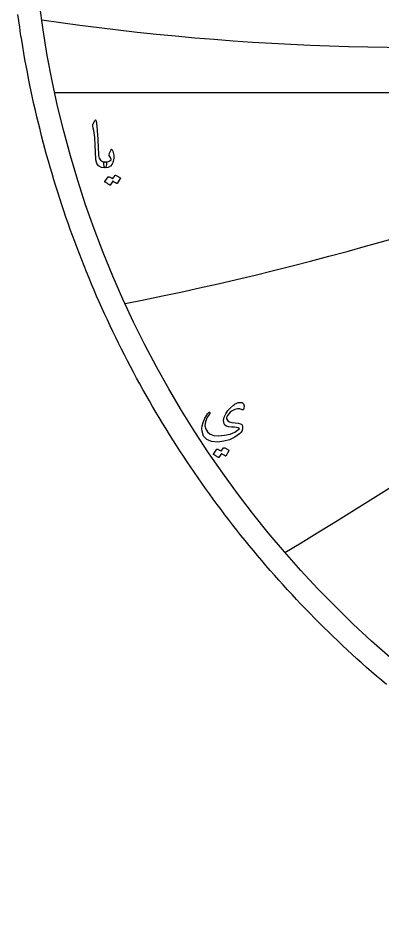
# Model space of a CAD drawing. Header units: millimetres. Extents: x -68 to 68, y -68 to 70.
# Drawn here: x -67.9 to -44.4, y -67 to -9.4 of the extents above; entities that cross this region are included whole.
import ezdxf

# ---------------------------------------------------------------- set-up
doc = ezdxf.new("R2010")
doc.units = ezdxf.units.MM
for name, color, linetype in [('CUT_OUTER', 1, 'Continuous'), ('ENGRAVE', 7, 'Continuous'), ('ENGRAVE_FINE', 8, 'Continuous'), ('TEXT', 5, 'Continuous')]:
    doc.layers.add(name, color=color, linetype=linetype)

msp = doc.modelspace()

# ---------------------------------------------------------------- linework, layer by layer
at = {"layer": 'CUT_OUTER'}
msp.add_lwpolyline([(-44.0864, -52.3948), (-44.407, -52.1233), (-44.726, -51.8499), (-45.0433, -51.5745), (-45.3589, -51.2971), (-45.6728, -51.0178), (-45.985, -50.7366), (-46.2954, -50.4535), (-46.6042, -50.1685), (-46.9111, -49.8816), (-47.2163, -49.5928), (-47.5197, -49.3022), (-47.8213, -49.0097), (-48.1211, -48.7153), (-48.4191, -48.4191), (-48.7153, -48.1211), (-49.0097, -47.8213), (-49.3022, -47.5197), (-49.5928, -47.2163), (-49.8816, -46.9111), (-50.1685, -46.6042), (-50.4535, -46.2954), (-50.7366, -45.985), (-51.0178, -45.6728), (-51.2971, -45.3589), (-51.5745, -45.0433), (-51.8499, -44.726), (-52.1233, -44.407), (-52.3948, -44.0864), (-52.6644, -43.764), (-52.9319, -43.4401), (-53.1974, -43.1145), (-53.461, -42.7873), (-53.7225, -42.4584), (-53.982, -42.128), (-54.2395, -41.796), (-54.4949, -41.4624), (-54.7483, -41.1272), (-54.9996, -40.7905), (-55.2489, -40.4523), (-55.4961, -40.1125), (-55.7411, -39.7712), (-55.9841, -39.4285), (-56.225, -39.0842), (-56.4638, -38.7385), (-56.7004, -38.3913), (-56.9349, -38.0427), (-57.1672, -37.6926), (-57.3974, -37.3411), (-57.6255, -36.9882), (-57.8513, -36.634), (-58.075, -36.2783), (-58.2965, -35.9213), (-58.5159, -35.5629), (-58.733, -35.2032), (-58.9479, -34.8421), (-59.1605, -34.4798), (-59.371, -34.1161), (-59.5792, -33.7512), (-59.7852, -33.385), (-59.9889, -33.0175), (-60.1904, -32.6488), (-60.3896, -32.2789), (-60.5865, -31.9077), (-60.7811, -31.5354), (-60.9735, -31.1618), (-61.1635, -30.7871), (-61.3513, -30.4113), (-61.5367, -30.0342), (-61.7199, -29.6561), (-61.9007, -29.2768), (-62.0791, -28.8965), (-62.2553, -28.515), (-62.4291, -28.1325), (-62.6005, -27.7489), (-62.7696, -27.3643), (-62.9363, -26.9786), (-63.1007, -26.5919), (-63.2627, -26.2042), (-63.4222, -25.8156), (-63.5795, -25.4259), (-63.7343, -25.0354), (-63.8867, -24.6438), (-64.0367, -24.2513), (-64.1843, -23.858), (-64.3295, -23.4637), (-64.4722, -23.0685), (-64.6126, -22.6725), (-64.7505, -22.2756), (-64.8859, -21.8779), (-65.0189, -21.4794), (-65.1495, -21.08), (-65.2776, -20.6799), (-65.4033, -20.2789), (-65.5265, -19.8772), (-65.6472, -19.4748), (-65.7655, -19.0716), (-65.8813, -18.6677), (-65.9946, -18.2632), (-66.1054, -17.8579), (-66.2137, -17.4519), (-66.3196, -17.0453), (-66.4229, -16.6381), (-66.5237, -16.2302), (-66.6221, -15.8217), (-66.7179, -15.4126), (-66.8112, -15.003), (-66.902, -14.5927), (-66.9903, -14.182), (-67.076, -13.7706), (-67.1593, -13.3588), (-67.24, -12.9465), (-67.3181, -12.5337), (-67.3938, -12.1204), (-67.4669, -11.7066), (-67.5374, -11.2924), (-67.6055, -10.8778), (-67.6709, -10.4628), (-67.7339, -10.0474), (-67.7942, -9.6316), (-67.8521, -9.2154)], dxfattribs=at)
at = {"layer": 'ENGRAVE'}
msp.add_circle((0, 0), 67, dxfattribs=at)
for centre, radius, start, end in [((-41.879, 156.2947), 167.6466, 261.619044, 275.209733), ((-101.0447, 175.0146), 206.7937, 281.18357, 292.056121), ((-190.4067, 190.4067), 272.8239, 300.820642, 308.975055)]:
    msp.add_arc(centre, radius, start, end, dxfattribs=at)
at = {"layer": 'ENGRAVE_FINE'}
msp.add_lwpolyline([(-65.467, -14.2502), (0, -14.2502)], dxfattribs=at)
at = {"layer": 'TEXT'}
for points in [[(-62.866, -16.0439), (-62.8578, -16.0312), (-62.85, -16.0226), (-62.8429, -16.0184), (-62.8362, -16.0184), (-62.8261, -16.024), (-62.817, -16.0407), (-62.8091, -16.0687), (-62.8021, -16.1078), (-62.767, -16.4258), (-62.7383, -16.7199), (-62.7159, -16.99), (-62.6999, -17.2362), (-62.6897, -17.4467), (-62.6802, -17.6354), (-62.6716, -17.8022), (-62.6637, -17.9473), (-62.657, -18.0705), (-62.6515, -18.1719), (-62.6474, -18.2515), (-62.6446, -18.3092), (-62.6068, -18.4822), (-62.5232, -18.6094), (-62.3939, -18.6909), (-62.2188, -18.7265), (-62.1701, -18.7393), (-62.1389, -18.7691), (-62.1254, -18.8159), (-62.1294, -18.8798), (-62.1493, -18.9804), (-62.1709, -19.0523), (-62.194, -19.0954), (-62.2188, -19.1097), (-62.4652, -19.0773), (-62.6467, -18.9799), (-62.7633, -18.8175), (-62.8149, -18.5903), (-62.823, -18.4815), (-62.8303, -18.3726), (-62.8369, -18.2633), (-62.8426, -18.1538), (-62.8478, -18.044), (-62.8527, -17.934), (-62.8574, -17.8237), (-62.8617, -17.7131), (-62.8697, -17.5022), (-62.8809, -17.3123), (-62.8953, -17.1434), (-62.9128, -16.9956), (-62.9336, -16.8536), (-62.9576, -16.7023), (-62.9847, -16.5417), (-63.015, -16.3718), (-63.019, -16.3412), (-63.0182, -16.3133), (-63.0126, -16.288), (-63.0023, -16.2654)], [(-61.9633, -18.2113), (-61.8441, -17.9473), (-61.8265, -17.9183), (-61.8079, -17.9079), (-61.7882, -17.9162), (-61.7674, -17.943), (-61.7291, -18.0235), (-61.6993, -18.1075), (-61.678, -18.1949), (-61.6652, -18.2858), (-61.6612, -18.3807), (-61.6663, -18.4801), (-61.6804, -18.584), (-61.7036, -18.6925), (-61.7741, -18.875), (-61.8835, -19.0054), (-62.0317, -19.0837), (-62.2188, -19.1097), (-62.2403, -19.0962), (-62.2624, -19.0555), (-62.285, -18.9876), (-62.3082, -18.8926), (-62.3149, -18.8417), (-62.3135, -18.8), (-62.3042, -18.7672), (-62.2869, -18.7435), (-62.2731, -18.7345), (-62.2571, -18.7286), (-62.239, -18.726), (-62.2188, -18.7265), (-62.1009, -18.7228), (-61.9984, -18.6988), (-61.9114, -18.6547), (-61.8398, -18.5903), (-61.8366, -18.5852), (-61.8356, -18.5785), (-61.8366, -18.5703), (-61.8398, -18.5605), (-61.8566, -18.5003), (-61.8813, -18.4391), (-61.9141, -18.3768), (-61.9548, -18.3135), (-61.9681, -18.2895), (-61.9739, -18.2645), (-61.9723, -18.2384), (-61.9633, -18.2113)], [(-61.5843, -19.5909), (-61.579, -19.5856), (-61.5716, -19.5824), (-61.562, -19.5813), (-61.5503, -19.5824), (-61.5083, -19.5981), (-61.4678, -19.6154), (-61.4285, -19.6343), (-61.3906, -19.6548), (-61.3537, -19.6771), (-61.3177, -19.7016), (-61.2824, -19.7282), (-61.2479, -19.757), (-61.2413, -19.7657), (-61.2384, -19.7751), (-61.2392, -19.7849), (-61.2437, -19.7953), (-61.4481, -20.1189), (-61.4537, -20.1232), (-61.4619, -20.1232), (-61.4728, -20.1189), (-61.4864, -20.1104), (-61.4957, -20.1025), (-61.5109, -20.0918), (-61.5319, -20.0781), (-61.5588, -20.0614), (-61.5918, -20.0416), (-61.6312, -20.0183), (-61.6769, -19.9916), (-61.7291, -19.9614), (-61.8909, -20.2126), (-61.8984, -20.2203), (-61.9079, -20.2222), (-61.9196, -20.2182), (-61.9335, -20.2083), (-61.9455, -20.1998), (-61.9644, -20.187), (-61.9902, -20.17), (-62.0229, -20.1487), (-62.0631, -20.1232), (-62.1113, -20.0934), (-62.1674, -20.0593), (-62.2316, -20.021), (-62.2382, -20.0146), (-62.2411, -20.0082), (-62.2403, -20.0018), (-62.2358, -19.9954), (-62.0272, -19.6846), (-62.0218, -19.6793), (-62.0144, -19.6761), (-62.0048, -19.675), (-61.9931, -19.6761), (-61.9574, -19.6876), (-61.9228, -19.7011), (-61.8893, -19.7164), (-61.8568, -19.7335), (-61.8254, -19.7523), (-61.7951, -19.7724), (-61.7658, -19.7938), (-61.7376, -19.8166)], [(-53.3897, -34.6895), (-53.5275, -34.6435), (-53.6813, -34.6416), (-53.8511, -34.6839), (-54.0369, -34.7704), (-54.1548, -34.8529), (-54.253, -34.9514), (-54.3315, -35.0658), (-54.3903, -35.1962), (-54.3962, -35.2223), (-54.3967, -35.2495), (-54.3919, -35.2777), (-54.3818, -35.3069), (-54.3142, -35.398), (-54.2008, -35.4666), (-54.0417, -35.5129), (-53.8368, -35.5369), (-53.6345, -35.5584), (-53.4876, -35.5975), (-53.3961, -35.6542), (-53.3599, -35.7285), (-53.3559, -35.8839), (-53.3865, -36.0223), (-53.4517, -36.1436), (-53.5515, -36.248), (-53.8684, -36.4643), (-54.2061, -36.6237), (-54.5646, -36.7262), (-54.9439, -36.7717), (-55.358, -36.743), (-55.6677, -36.6184), (-55.8732, -36.3981), (-55.9743, -36.0819), (-55.9802, -35.9084), (-55.9551, -35.72), (-55.8993, -35.5166), (-55.8125, -35.2984), (-55.7823, -35.2377), (-55.7513, -35.1792), (-55.7195, -35.1228), (-55.6869, -35.0685), (-55.6532, -35.0161), (-55.6182, -34.9652), (-55.5819, -34.916), (-55.5442, -34.8684), (-55.524, -34.8487), (-55.5059, -34.8407), (-55.49, -34.8444), (-55.4761, -34.8598), (-55.4684, -34.879), (-55.4665, -34.8982), (-55.4705, -34.9173), (-55.4804, -34.9365), (-55.6555, -35.2186), (-55.7593, -35.473), (-55.7917, -35.6997), (-55.7529, -35.8988), (-55.6278, -36.1085), (-55.4442, -36.2565), (-55.202, -36.3427), (-54.9013, -36.3672), (-54.5159, -36.3366), (-54.1689, -36.2575), (-53.8602, -36.1301), (-53.5898, -35.9542), (-53.5736, -35.9393), (-53.5674, -35.9244), (-53.5714, -35.9095), (-53.5855, -35.8945), (-53.6428, -35.8669), (-53.742, -35.8435), (-53.8833, -35.8243), (-54.0667, -35.8094), (-54.2533, -35.7865), (-54.3956, -35.7434), (-54.4938, -35.68), (-54.5479, -35.5965), (-54.5729, -35.4983), (-54.5798, -35.3953), (-54.5686, -35.2875), (-54.5393, -35.1749), (-54.4443, -34.9538), (-54.3126, -34.7502), (-54.1441, -34.5642), (-53.939, -34.3957), (-53.8844, -34.3558), (-53.8314, -34.3212), (-53.7801, -34.2919), (-53.7303, -34.268), (-53.6824, -34.2491), (-53.6366, -34.235), (-53.593, -34.2257), (-53.5515, -34.2211), (-53.3891, -34.2363), (-53.2896, -34.3074), (-53.2529, -34.4343), (-53.279, -34.6171), (-53.2986, -34.6664), (-53.3237, -34.6948), (-53.354, -34.7026), (-53.3897, -34.6895)], [(-54.5819, -37.1464), (-54.5766, -37.1411), (-54.5691, -37.1379), (-54.5596, -37.1368), (-54.5479, -37.1379), (-54.5059, -37.1536), (-54.4654, -37.1709), (-54.4261, -37.1898), (-54.3882, -37.2103), (-54.3513, -37.2326), (-54.3153, -37.2571), (-54.28, -37.2837), (-54.2455, -37.3125), (-54.2389, -37.3213), (-54.236, -37.3306), (-54.2368, -37.3404), (-54.2413, -37.3508), (-54.4457, -37.6744), (-54.4513, -37.6787), (-54.4595, -37.6787), (-54.4704, -37.6744), (-54.484, -37.6659), (-54.4933, -37.6581), (-54.5085, -37.6473), (-54.5295, -37.6336), (-54.5564, -37.6169), (-54.5894, -37.5971), (-54.6288, -37.5738), (-54.6745, -37.5471), (-54.7267, -37.5169), (-54.8885, -37.7681), (-54.896, -37.7758), (-54.9055, -37.7777), (-54.9172, -37.7737), (-54.9311, -37.7638), (-54.9431, -37.7553), (-54.962, -37.7425), (-54.9878, -37.7255), (-55.0205, -37.7042), (-55.0607, -37.6787), (-55.1089, -37.6489), (-55.165, -37.6148), (-55.2291, -37.5765), (-55.2358, -37.5701), (-55.2387, -37.5637), (-55.2379, -37.5573), (-55.2334, -37.5509), (-55.0248, -37.2401), (-55.0194, -37.2348), (-55.012, -37.2316), (-55.0024, -37.2305), (-54.9907, -37.2316), (-54.955, -37.2432), (-54.9204, -37.2566), (-54.8869, -37.2719), (-54.8544, -37.2891), (-54.823, -37.3078), (-54.7927, -37.3279), (-54.7634, -37.3493), (-54.7352, -37.3721)]]:
    msp.add_lwpolyline(points, close=True, dxfattribs=at)

doc.saveas('drawing.dxf')
